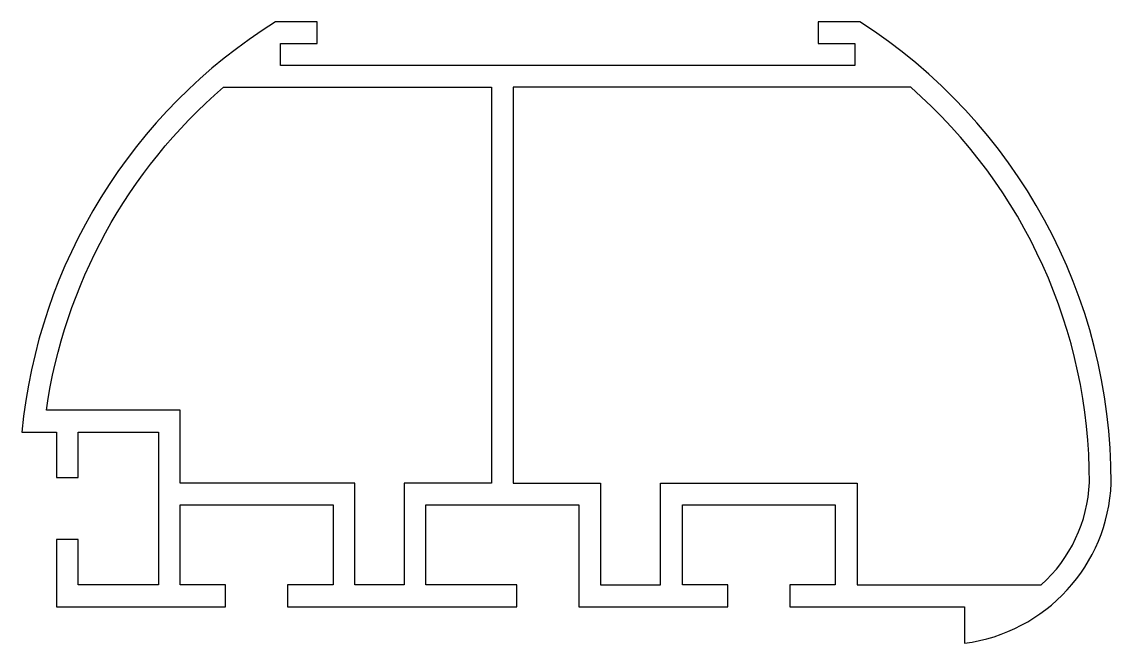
# Model space of a CAD drawing. Extents: x 284 to 434, y -176 to -91.
import ezdxf

# ---------------------------------------------------------------- set-up
doc = ezdxf.new("R2010")
doc.units = 0
doc.layers.get('0').update_dxf_attribs({"linetype": 'CONTINUOUS'})

msp = doc.modelspace()

# ---------------------------------------------------------------- linework, layer by layer
at = {"linetype": 'CONTINUOUS'}
msp.add_line((329.97, -154.46), (319.07, -154.46), dxfattribs=at)
for points in [[(319.07, -91.11, 0.232856), (284.21, -147.46), (288.96, -147.46), (288.96, -153.71), (291.96, -153.71), (291.96, -147.46), (302.97, -147.46), (302.97, -168.46), (291.96, -168.46), (291.96, -162.21), (288.96, -162.21), (288.96, -171.46), (312.2, -171.46), (312.2, -168.46), (305.97, -168.46), (305.97, -157.46), (326.97, -157.46), (326.97, -168.46), (320.72, -168.46), (320.72, -171.46), (352.22, -171.46), (352.22, -168.46), (339.72, -168.46), (339.72, -157.46), (360.72, -157.46), (360.72, -171.46), (381.22, -171.46), (381.22, -168.46), (374.97, -168.46), (374.97, -157.46), (395.97, -157.46), (395.97, -168.46), (389.72, -168.46), (389.72, -171.46), (413.72, -171.46), (413.72, -176.46, 0.366048), (433.88, -154.46, 0.256306), (399.34, -91.11), (393.64, -91.11), (393.64, -94.11), (398.64, -94.11), (398.64, -97.11), (319.77, -97.11), (319.77, -94.11), (324.77, -94.11), (324.77, -91.11)], [(336.72, -154.46), (336.72, -168.46), (329.97, -168.46), (329.97, -154.46), (305.97, -154.46), (305.97, -144.46), (287.59, -144.46, -0.181386), (311.9, -100.11), (348.72, -100.11), (348.72, -154.46)], [(398.97, -154.46), (398.97, -168.46), (424.27, -168.46, 0.201018), (430.88, -154.39, 0.216561), (406.34, -100.11), (351.72, -100.11), (351.72, -154.46), (363.72, -154.46), (363.72, -168.46), (371.97, -168.46), (371.97, -154.46)]]:
    msp.add_lwpolyline(points, format="xyb", close=True, dxfattribs=at)

doc.saveas('drawing.dxf')
